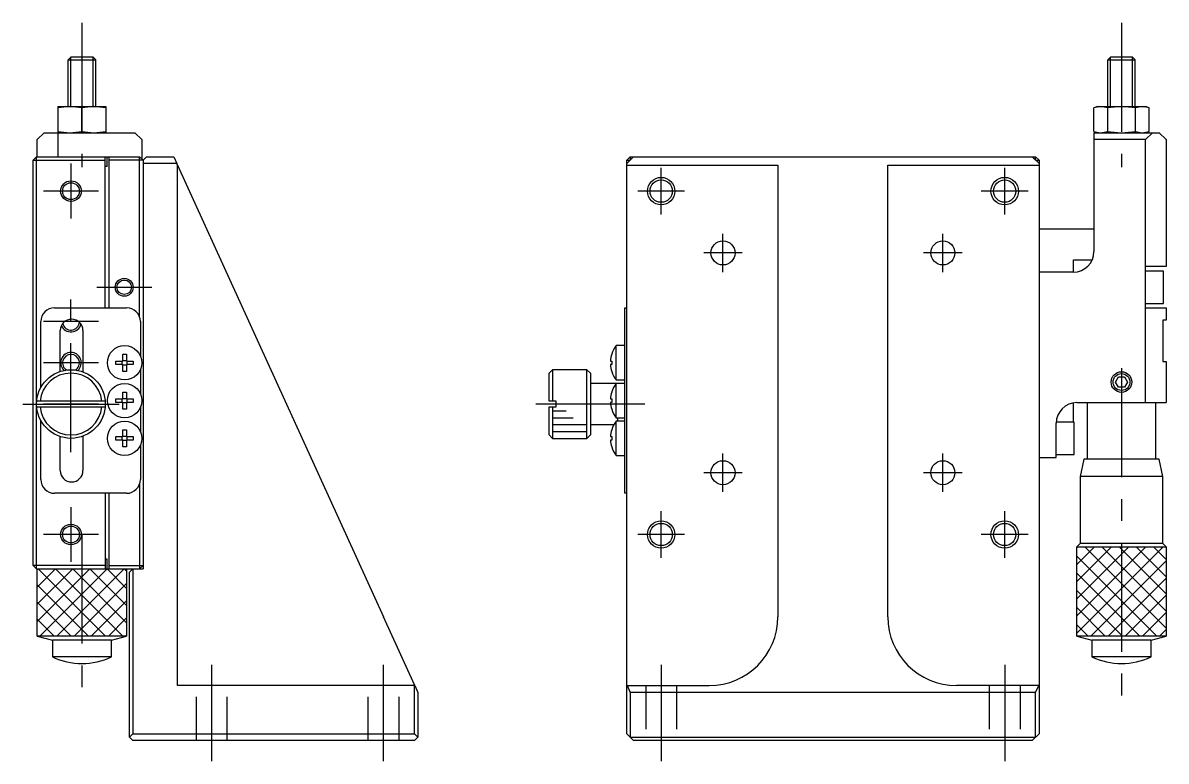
# Model space of a CAD drawing. Extents: x 0 to 349, y -8 to 254.
# Drawn here: x 182.5 to 348.9, y 79.2 to 186.8 of the extents above; entities that cross this region are included whole.
import ezdxf

# ---------------------------------------------------------------- set-up
doc = ezdxf.new("R2010")
doc.units = 0
doc.header["$LTSCALE"] = 0.5
doc.linetypes.add('CENTER', pattern=[50.8, 31.75, -6.35, 6.35, -6.35])
doc.linetypes.add('DASHED', pattern=[19.05, 12.7, -6.35])
for name, color, linetype in [('MSM_CENTER', 1, 'CENTER'), ('MSM_CONTINUOUS', 7, 'CONTINUOUS'), ('MSM_DASHED', 4, 'DASHED'), ('MSM_NARROW', 5, 'CONTINUOUS')]:
    doc.layers.add(name, color=color, linetype=linetype)

msp = doc.modelspace()

# ---------------------------------------------------------------- linework, layer by layer
at = {"layer": 'MSM_CENTER'}
for p, q in [((191.1, 186.75), (191.1, 165.75)), ((342.4, 186.75), (342.4, 165.75)), ((189.500001, 166.249999), (189.500001, 158.25)), ((275.4, 158.85), (275.4, 165.65)), ((325.4, 158.85), (325.4, 165.65)), ((193.5, 162.25), (185.500001, 162.25)), ((278.8, 162.25), (272, 162.25)), ((328.8, 162.25), (322, 162.25)), ((284.4, 150.45), (284.4, 156.05)), ((316.4, 150.45), (316.4, 156.05)), ((287.2, 153.25), (281.6, 153.25)), ((319.2, 153.25), (313.6, 153.25)), ((193.250001, 148.250002), (201.25, 148.250002)), ((189.5, 124.25), (189.5, 147.25)), ((193.499999, 143.250001), (185.5, 143.250001)), ((193.5, 137.25), (185.500001, 137.25)), ((342.4, 136.45), (342.4, 88.449993)), ((182.5, 131.25), (196.5, 131.25)), ((193.499999, 131.250003), (185.5, 131.250003)), ((273.039899, 131.25), (254.1, 131.25)), ((284.4, 118.45), (284.4, 124.05)), ((316.4, 118.45), (316.4, 124.05)), ((287.2, 121.25), (281.6, 121.25)), ((319.2, 121.25), (313.6, 121.25)), ((189.500001, 116.249999), (189.500001, 108.25)), ((275.4, 108.85), (275.4, 115.65)), ((325.4, 108.85), (325.4, 115.65)), ((193.5, 112.25), (185.500001, 112.25)), ((191.1, 112.25), (191.1, 88.449993)), ((278.8, 112.25), (272, 112.25)), ((328.8, 112.25), (322, 112.25)), ((210, 79.25), (210, 93.25)), ((235, 79.25), (235, 93.25)), ((275.4, 93.25), (275.4, 79.25)), ((325.4, 93.25), (325.4, 79.25))]:
    msp.add_line(p, q, dxfattribs=at)
at = {"layer": 'MSM_CONTINUOUS'}
for p, q in [((189.1, 181.370999), (189.479, 181.749999)), ((192.721, 181.749999), (189.479, 181.749999)), ((193.1, 181.370999), (192.721, 181.749999)), ((340.4, 181.370999), (340.779, 181.749999)), ((344.021, 181.749999), (340.779, 181.749999)), ((344.4, 181.370999), (344.021, 181.749999)), ((189.1, 181.370999), (193.1, 181.370999)), ((189.1, 174.549999), (189.1, 181.370999)), ((193.1, 174.549998), (193.1, 181.370999)), ((340.4, 181.370999), (344.4, 181.370999)), ((340.4, 174.549999), (340.4, 181.370999)), ((344.4, 174.549998), (344.4, 181.370999)), ((189.35, 174.55), (187.6, 174.352928)), ((187.6, 174.55), (194.6, 174.55)), ((187.6, 174.55), (187.6, 167.25)), ((191.1, 174.352928), (189.35, 174.55)), ((192.85, 174.55), (191.1, 174.352928)), ((191.1, 170.947072), (191.1, 174.352928)), ((194.6, 174.352928), (192.85, 174.55)), ((194.6, 174.55), (194.6, 170.75)), ((339.368911, 174.55), (338.358548, 174.352928)), ((338.9, 174.55), (338.358548, 174.352928)), ((338.358548, 170.947072), (338.358548, 174.352928)), ((338.9, 174.55), (345.9, 174.55)), ((340.379274, 174.352928), (339.368911, 174.55)), ((342.4, 174.55), (340.379274, 174.352928)), ((340.379274, 174.352928), (340.379274, 170.947072)), ((344.420726, 174.352928), (342.4, 174.55)), ((345.431089, 174.55), (344.420726, 174.352928)), ((344.420726, 170.947072), (344.420726, 174.352928)), ((346.441452, 174.352928), (345.431089, 174.55)), ((346.441452, 174.352928), (345.9, 174.55)), ((346.441452, 170.947072), (346.441452, 174.352928)), ((184.6, 169.75), (185.6, 170.75)), ((184.6, 167.25), (184.6, 169.75)), ((185.6, 170.75), (198.8, 170.75)), ((187.6, 170.947072), (189.35, 170.75)), ((189.35, 170.75), (191.1, 170.947072)), ((191.1, 170.947072), (192.85, 170.75)), ((192.85, 170.75), (194.6, 170.947072)), ((199.8, 169.75), (198.8, 170.75)), ((199.8, 169.75), (199.8, 166.95)), ((338.358548, 170.947072), (339.368911, 170.75)), ((338.358548, 170.947072), (338.9, 170.75)), ((338.4, 170.75), (338.4, 153.45)), ((338.4, 170.75), (347.9, 170.75)), ((345.9, 169.75), (338.4, 169.75)), ((339.368911, 170.75), (340.379274, 170.947072)), ((340.379274, 170.947072), (342.4, 170.75)), ((342.4, 170.75), (344.420726, 170.947072)), ((344.420726, 170.947072), (345.431089, 170.75)), ((345.431089, 170.75), (346.441452, 170.947072)), ((345.9, 170.75), (346.441452, 170.947072)), ((345.9, 169.75), (346.9, 170.75)), ((345.9, 131.45), (345.9, 169.75)), ((347.9, 170.75), (348.9, 169.75)), ((348.9, 169.75), (348.9, 151.25)), ((184, 166.75), (184.5, 167.25)), ((184, 107.75), (184, 166.75)), ((184, 166.75), (194.5, 166.75)), ((184.5, 167.25), (199.5, 167.25)), ((184.5, 107.25), (184.5, 167.25)), ((194.5, 145.25), (194.5, 167.25)), ((194.75, 165.85), (194.75, 167.25)), ((195, 167.25), (195, 145.25)), ((200, 166.75), (195, 166.75)), ((199.5, 167.25), (200, 166.75)), ((199.5, 143.8745), (199.5, 167.25)), ((200.5, 167.25), (200, 166.75)), ((200, 166.75), (200, 107.25)), ((200.5, 167.25), (204.453352, 167.25)), ((204.453352, 167.25), (204.909078, 166.25)), ((270.9, 167.25), (270.4, 166.75)), ((271.4, 167.25), (270.4, 166.25)), ((270.4, 166.75), (270.9, 166.75)), ((270.4, 83.25), (270.4, 166.75)), ((270.9, 167.25), (270.9, 166.75)), ((270.9, 167.25), (329.9, 167.25)), ((330.4, 166.25), (329.4, 167.25)), ((329.9, 166.75), (329.9, 167.25)), ((330.4, 166.75), (329.9, 167.25)), ((329.9, 166.75), (330.4, 166.75)), ((330.4, 166.75), (330.4, 83.25)), ((194.75, 165.85), (194.5, 165.85)), ((204.909078, 166.25), (200, 166.25)), ((205, 166.050491), (204.909078, 166.25)), ((205, 90.25), (205, 166.050491)), ((205, 166.050491), (234.987011, 100.25)), ((270.4, 166.050491), (292.4, 166.050491)), ((292.4, 166.050491), (292.4, 100.25)), ((308.4, 166.050491), (330.4, 166.050491)), ((308.4, 100.25), (308.4, 166.050491)), ((330.4, 156.75), (338.4, 156.75)), ((335.4, 152.25), (338.149545, 152.25)), ((335.4, 150.45), (335.4, 152.25)), ((335.4, 150.45), (330.4, 150.45)), ((348.9, 151.25), (345.9, 151.25)), ((348.5, 150.6), (345.9, 150.6)), ((348.5, 145.9), (348.5, 150.6)), ((187.1, 145.25), (197.6, 145.25)), ((270.1, 118.25), (270.1, 145.25)), ((270.1, 145.25), (270.4, 145.25)), ((345.9, 145.9), (348.5, 145.9)), ((345.9, 145.25), (348.9, 145.25)), ((348.9, 145.25), (348.9, 143.45)), ((185.1, 133.624868), (185.1, 143.25)), ((199.6, 143.25), (199.6, 138.229796)), ((348.4, 143.45), (348.4, 137.45)), ((348.9, 143.45), (348.4, 143.45)), ((187.95, 136.003683), (187.95, 141.95)), ((191.25, 141.95), (191.25, 135.933748)), ((197.04, 138.498233), (197.56, 138.498233)), ((197.04, 137.51), (197.04, 138.498233)), ((197.56, 138.498233), (197.56, 137.51)), ((268.20098, 138.501976), (268.208653, 138.498233)), ((268.877501, 134.75), (268.877501, 139.75)), ((270.1, 139.75), (268.877501, 139.75)), ((196.051767, 137.51), (197.04, 137.51)), ((196.051767, 136.99), (196.051767, 137.51)), ((197.04, 136.99), (196.051767, 136.99)), ((196.974238, 136.99), (196.974238, 137.51)), ((197.04, 137.575762), (197.56, 137.575762)), ((197.04, 136.001767), (197.04, 136.99)), ((197.56, 136.924238), (197.04, 136.924238)), ((197.56, 137.51), (198.548233, 137.51)), ((197.56, 136.99), (197.56, 136.001767)), ((198.548233, 136.99), (197.56, 136.99)), ((197.625762, 137.51), (197.625762, 136.99)), ((198.548233, 137.51), (198.548233, 136.99)), ((268.016936, 137.51), (268.208653, 137.51)), ((268.208653, 136.99), (268.016936, 136.99)), ((268.208653, 137.51), (268.208653, 136.99)), ((348.4, 137.45), (348.9, 137.45)), ((348.9, 137.45), (348.9, 131.45)), ((197.56, 136.001767), (197.04, 136.001767)), ((199.6, 136.270204), (199.6, 132.729796)), ((259.6, 136.25), (259.1, 135.75)), ((259.1, 131.65), (259.1, 135.75)), ((259.6, 136.25), (259.6, 131.65)), ((264.6, 136.25), (259.6, 136.25)), ((264.6, 126.25), (264.6, 136.25)), ((265.1, 135.75), (264.6, 136.25)), ((265.1, 135.75), (265.1, 126.75)), ((268.208653, 136.001767), (268.20098, 135.998024)), ((341.533975, 134.45), (341.966987, 135.2)), ((341.966987, 135.2), (342.833013, 135.2)), ((342.833013, 135.2), (343.266025, 134.45)), ((270.1, 134.25), (265.1, 134.25)), ((268.877501, 134.75), (270.1, 134.75)), ((268.877501, 129.25), (268.877501, 134.25)), ((341.966987, 133.7), (341.533975, 134.45)), ((342.833013, 133.7), (341.966987, 133.7)), ((343.266025, 134.45), (342.833013, 133.7)), ((194.483974, 131.65), (184.516026, 131.65)), ((196.051767, 132.01), (197.04, 132.01)), ((196.051767, 131.49), (196.051767, 132.01)), ((197.04, 131.49), (196.051767, 131.49)), ((196.974238, 131.49), (196.974238, 132.01)), ((197.04, 132.998233), (197.56, 132.998233)), ((197.04, 132.01), (197.04, 132.998233)), ((197.04, 132.075762), (197.56, 132.075762)), ((197.04, 130.501767), (197.04, 131.49)), ((197.56, 132.998233), (197.56, 132.01)), ((197.56, 132.01), (198.548233, 132.01)), ((197.56, 131.49), (197.56, 130.501767)), ((198.548233, 131.49), (197.56, 131.49)), ((197.625762, 132.01), (197.625762, 131.49)), ((198.548233, 132.01), (198.548233, 131.49)), ((260.1, 131.65), (259.1, 131.65)), ((260.1, 130.85), (260.1, 131.65)), ((268.016936, 132.01), (268.208653, 132.01)), ((268.208653, 131.49), (268.016936, 131.49)), ((268.20098, 133.001976), (268.208653, 132.998233)), ((268.208653, 132.01), (268.208653, 131.49)), ((184.516026, 130.85), (194.483974, 130.85)), ((197.56, 131.424238), (197.04, 131.424238)), ((197.56, 130.501767), (197.04, 130.501767)), ((199.6, 130.770204), (199.6, 127.229796)), ((259.1, 126.75), (259.1, 130.85)), ((259.1, 130.85), (260.1, 130.85)), ((259.6, 130.85), (259.6, 126.25)), ((268.208653, 130.501767), (268.20098, 130.498024)), ((335.4, 128.6), (335.4, 131.40804)), ((335.9, 131.45), (348.9, 131.45)), ((337.4, 131.45), (337.4, 123.2)), ((347.4, 123.2), (347.4, 131.45)), ((185.1, 120.25), (185.1, 128.875132)), ((265.1, 128.25), (268.535898, 128.25)), ((268.877501, 129.25), (270.1, 129.25)), ((268.877501, 123.75), (268.877501, 128.75)), ((270.1, 128.75), (268.877501, 128.75)), ((269.1, 128.75), (269.1, 129.25)), ((332.9, 123.45), (332.9, 128.45)), ((335.5, 128.6), (332.903752, 128.6)), ((335.5, 123.9), (335.5, 128.6)), ((187.95, 121.55), (187.95, 126.496317)), ((191.25, 126.566252), (191.25, 121.55)), ((196.051767, 126.51), (197.04, 126.51)), ((196.051767, 125.99), (196.051767, 126.51)), ((196.974238, 125.99), (196.974238, 126.51)), ((197.04, 127.498233), (197.56, 127.498233)), ((197.04, 126.51), (197.04, 127.498233)), ((197.04, 126.575762), (197.56, 126.575762)), ((197.56, 127.498233), (197.56, 126.51)), ((197.56, 126.51), (198.548233, 126.51)), ((197.625762, 126.51), (197.625762, 125.99)), ((198.548233, 126.51), (198.548233, 125.99)), ((259.1, 126.75), (259.6, 126.25)), ((264.6, 126.25), (265.1, 126.75)), ((268.016936, 126.51), (268.208653, 126.51)), ((268.20098, 127.501976), (268.208653, 127.498233)), ((268.208653, 126.51), (268.208653, 125.99)), ((197.04, 125.99), (196.051767, 125.99)), ((197.04, 125.001767), (197.04, 125.99)), ((197.56, 125.924238), (197.04, 125.924238)), ((197.56, 125.001767), (197.04, 125.001767)), ((197.56, 125.99), (197.56, 125.001767)), ((198.548233, 125.99), (197.56, 125.99)), ((199.6, 125.270204), (199.6, 120.25)), ((259.6, 126.25), (264.6, 126.25)), ((268.208653, 125.99), (268.016936, 125.99)), ((268.208653, 125.001767), (268.20098, 124.998024)), ((268.877501, 123.75), (270.1, 123.75)), ((330.4, 123.45), (332.9, 123.45)), ((332.9, 123.9), (335.5, 123.9)), ((336.900003, 123.2), (336.400004, 120.700001)), ((347.899997, 123.2), (336.900003, 123.2)), ((348.399996, 120.700001), (347.899997, 123.2)), ((348.399996, 120.700001), (336.400004, 120.700001)), ((336.400004, 120.700001), (336.400004, 110.949996)), ((348.399996, 110.949996), (348.399996, 120.700001)), ((197.6, 118.25), (187.1, 118.25)), ((194.5, 118.25), (194.5, 107.25)), ((195, 118.25), (195, 107.25)), ((199.5, 119.6255), (199.5, 107.25)), ((270.4, 118.25), (270.1, 118.25)), ((336.400004, 110.949996), (335.900001, 110.449994)), ((335.900001, 110.449994), (348.899999, 110.449994)), ((335.900001, 97.449993), (335.900001, 110.449994)), ((348.399996, 110.949996), (336.400004, 110.949996)), ((348.899999, 110.449994), (348.399996, 110.949996)), ((348.899999, 110.449994), (348.899999, 97.449993)), ((194.75, 108.65), (194.5, 108.65)), ((194.75, 107.25), (194.75, 108.65)), ((184.5, 107.25), (184, 107.75)), ((194.5, 107.75), (184, 107.75)), ((184.600001, 107.25), (200, 107.25)), ((184.600001, 97.449993), (184.600001, 107.25)), ((195, 107.75), (200, 107.75)), ((197.599999, 107.25), (197.599999, 97.449993)), ((198, 106.75), (198.5, 107.25)), ((198, 82.75), (198, 106.75)), ((198.5, 107.25), (198.5, 83.25)), ((199.5, 107.25), (200, 107.75)), ((239.544274, 90.25), (234.987011, 100.25)), ((184.600001, 97.449993), (186.8, 96.860505)), ((197.599999, 97.449993), (184.600001, 97.449993)), ((195.4, 96.860505), (186.8, 96.860505)), ((186.8, 96.860505), (186.8, 94.449994)), ((195.4, 96.860505), (197.599999, 97.449993)), ((195.4, 94.449994), (195.4, 96.860505)), ((335.900001, 97.449993), (338.1, 96.860505)), ((348.899999, 97.449993), (335.900001, 97.449993)), ((346.7, 96.860505), (338.1, 96.860505)), ((338.1, 96.860505), (338.1, 94.449994)), ((346.7, 96.860505), (348.899999, 97.449993)), ((346.7, 94.449994), (346.7, 96.860505)), ((195.4, 94.449994), (186.8, 94.449994)), ((346.7, 94.449994), (338.1, 94.449994)), ((239.544274, 90.25), (205, 90.25)), ((239.5, 83.25), (239.5, 90.25)), ((239.544274, 90.25), (240, 89.25)), ((270.4, 90.25), (282.4, 90.25)), ((270.444274, 90.25), (270.9, 89.25)), ((330.4, 90.25), (318.4, 90.25)), ((329.9, 89.25), (330.355726, 90.25)), ((240, 89.25), (240, 82.75)), ((270.9, 89.25), (270.9, 82.75)), ((329.9, 89.25), (270.9, 89.25)), ((329.9, 82.75), (329.9, 89.25)), ((198.5, 83.25), (198, 82.75)), ((198.5, 83.25), (239.5, 83.25)), ((240, 82.75), (239.5, 83.25)), ((271.4, 82.25), (270.4, 83.25)), ((330.4, 83.25), (329.4, 82.25)), ((198, 82.75), (198.5, 82.25)), ((239.5, 82.25), (198.5, 82.25)), ((239.5, 82.25), (240, 82.75)), ((270.9, 82.75), (329.9, 82.75)), ((329.4, 82.25), (271.4, 82.25))]:
    msp.add_line(p, q, dxfattribs=at)
for centre, radius in [((189.500001, 162.25), 1.2295), ((275.4, 162.25), 1.621), ((325.4, 162.25), 1.621), ((284.400003, 153.249993), 1.75), ((316.400003, 153.249993), 1.75), ((197.25, 148.250002), 1.0565), ((197.3, 137.25), 2.5), ((189.5, 131.25), 5), ((342.4, 134.45), 1.2295), ((197.3, 131.75), 2.5), ((197.3, 126.25), 2.5), ((284.400003, 121.249993), 1.75), ((316.400003, 121.249993), 1.75), ((189.500001, 112.25), 1.2295), ((275.4, 112.25), 1.621), ((325.4, 112.25), 1.621)]:
    msp.add_circle(centre, radius, dxfattribs=at)
for centre, radius, start, end in [((335.4, 153.45), 3, 270, 0), ((187.1, 143.25), 2, 90, 180), ((197.6, 143.25), 2, 0, 90), ((189.6, 141.95), 1.65, 0, 180), ((189.499999, 143.250001), 1.2295, 193.17481792, 355.62262986), ((189.499999, 137.25), 1.2295, 302.00316577, 237.99684377), ((272, 137.25), 3.991541, 161.776795, 176.265238), ((272, 137.25), 4, 141.317813, 161.760248), ((272, 137.25), 3.991541, 183.734762, 198.223205), ((189.5, 131.25), 4.5, 5.099689, 174.900311), ((272, 137.25), 4, 198.239752, 218.682187), ((272, 131.75), 4, 141.317813, 161.760248), ((272, 131.75), 3.991541, 161.776795, 176.265238), ((272, 131.75), 3.991541, 183.734762, 198.223205), ((189.5, 131.25), 4.5, 185.099689, 354.900311), ((272, 131.75), 4, 198.239752, 218.682187), ((335.9, 128.45), 3, 90, 180), ((272, 126.25), 4, 141.317813, 161.760248), ((272, 126.25), 3.991541, 161.776795, 176.265238), ((272, 126.25), 3.991541, 183.734762, 198.223205), ((272, 126.25), 4, 198.239752, 218.682187), ((189.6, 121.55), 1.65, 180, 0), ((187.1, 120.25), 2, 180, 270), ((197.6, 120.25), 2, 270, 0), ((282.4, 100.25), 10, 270, 0), ((318.4, 100.25), 10, 180, 270), ((191.1, 103.194994), 9.745001, 243.816209, 296.183791), ((342.400002, 103.194994), 9.745001, 243.816202, 296.183785)]:
    msp.add_arc(centre, radius, start, end, dxfattribs=at)
at = {"layer": 'MSM_DASHED'}
for p, q in [((207.75, 82.25), (207.75, 90.25)), ((212.25, 82.25), (212.25, 90.25)), ((232.75, 82.25), (232.75, 90.25)), ((237.25, 82.25), (237.25, 90.25)), ((273.15, 90.25), (273.15, 82.25)), ((277.65, 90.25), (277.65, 82.25)), ((323.15, 90.25), (323.15, 82.25)), ((327.65, 90.25), (327.65, 82.25))]:
    msp.add_line(p, q, dxfattribs=at)
at = {"layer": 'MSM_NARROW'}
for p, q in [((189.479, 174.549999), (189.479, 181.749999)), ((192.721, 174.549998), (192.721, 181.749999)), ((340.779, 174.549999), (340.779, 181.749999)), ((344.021, 174.549998), (344.021, 181.749999)), ((259.6, 130.25), (261.6, 130.25)), ((259.6, 129.25), (262.6, 129.25)), ((259.6, 128.25), (264.6, 128.25)), ((259.6, 127.25), (264.6, 127.25)), ((335.900001, 110.400001), (335.949994, 110.449994)), ((335.900001, 107.900001), (338.449994, 110.449994)), ((335.900001, 105.400001), (340.949994, 110.449994)), ((335.900001, 102.900001), (343.449994, 110.449994)), ((335.900001, 100.400001), (345.949994, 110.449994)), ((335.900001, 97.900001), (348.449994, 110.449994)), ((337.050006, 110.449994), (348.899999, 98.600001)), ((339.550006, 110.449994), (348.899999, 101.100001)), ((342.050006, 110.449994), (348.899999, 103.600001)), ((344.550006, 110.449994), (348.899999, 106.100001)), ((347.050006, 110.449994), (348.899999, 108.600001)), ((335.900001, 109.099999), (347.550007, 97.449993)), ((337.949993, 97.449993), (348.899999, 108.399999)), ((184.600001, 107.100001), (184.75, 107.25)), ((184.600001, 104.600001), (187.25, 107.25)), ((184.600001, 102.100001), (189.75, 107.25)), ((184.600001, 99.600001), (192.25, 107.25)), ((184.75, 107.25), (194.550007, 97.449993)), ((184.949993, 97.449993), (194.75, 107.25)), ((187.25, 107.25), (197.050007, 97.449993)), ((187.449993, 97.449993), (197.25, 107.25)), ((189.75, 107.25), (197.599999, 99.400001)), ((192.25, 107.25), (197.599999, 101.900001)), ((194.75, 107.25), (197.599999, 104.400001)), ((197.25, 107.25), (197.599999, 106.900001)), ((335.900001, 106.599999), (345.050007, 97.449993)), ((184.600001, 104.899999), (192.050007, 97.449993)), ((189.949993, 97.449993), (197.599999, 105.099999)), ((340.449993, 97.449993), (348.899999, 105.899999)), ((335.900001, 104.099999), (342.550007, 97.449993)), ((342.949993, 97.449993), (348.899999, 103.399999)), ((184.600001, 102.399999), (189.550007, 97.449993)), ((192.449993, 97.449993), (197.599999, 102.599999)), ((335.900001, 101.599999), (340.050007, 97.449993)), ((184.600001, 99.899999), (187.050007, 97.449993)), ((194.949993, 97.449993), (197.599999, 100.099999)), ((345.449993, 97.449993), (348.899999, 100.899999)), ((335.900001, 99.099999), (337.550007, 97.449993)), ((347.949993, 97.449993), (348.899999, 98.399999)), ((197.449993, 97.449993), (197.599999, 97.599999))]:
    msp.add_line(p, q, dxfattribs=at)
for centre, radius in [((189.500001, 162.25), 1.5), ((275.4, 162.25), 2), ((325.4, 162.25), 2), ((197.25, 148.250002), 1.3), ((342.4, 134.45), 1.5), ((189.500001, 112.25), 1.5), ((275.4, 112.25), 2), ((325.4, 112.25), 2)]:
    msp.add_circle(centre, radius, dxfattribs=at)
for centre, start, end in [((189.499999, 143.250001), 202.68813275, 346.10931504), ((189.499999, 137.25), 312.59881767, 227.40119188)]:
    msp.add_arc(centre, 1.5, start, end, dxfattribs=at)

doc.saveas('drawing.dxf')
